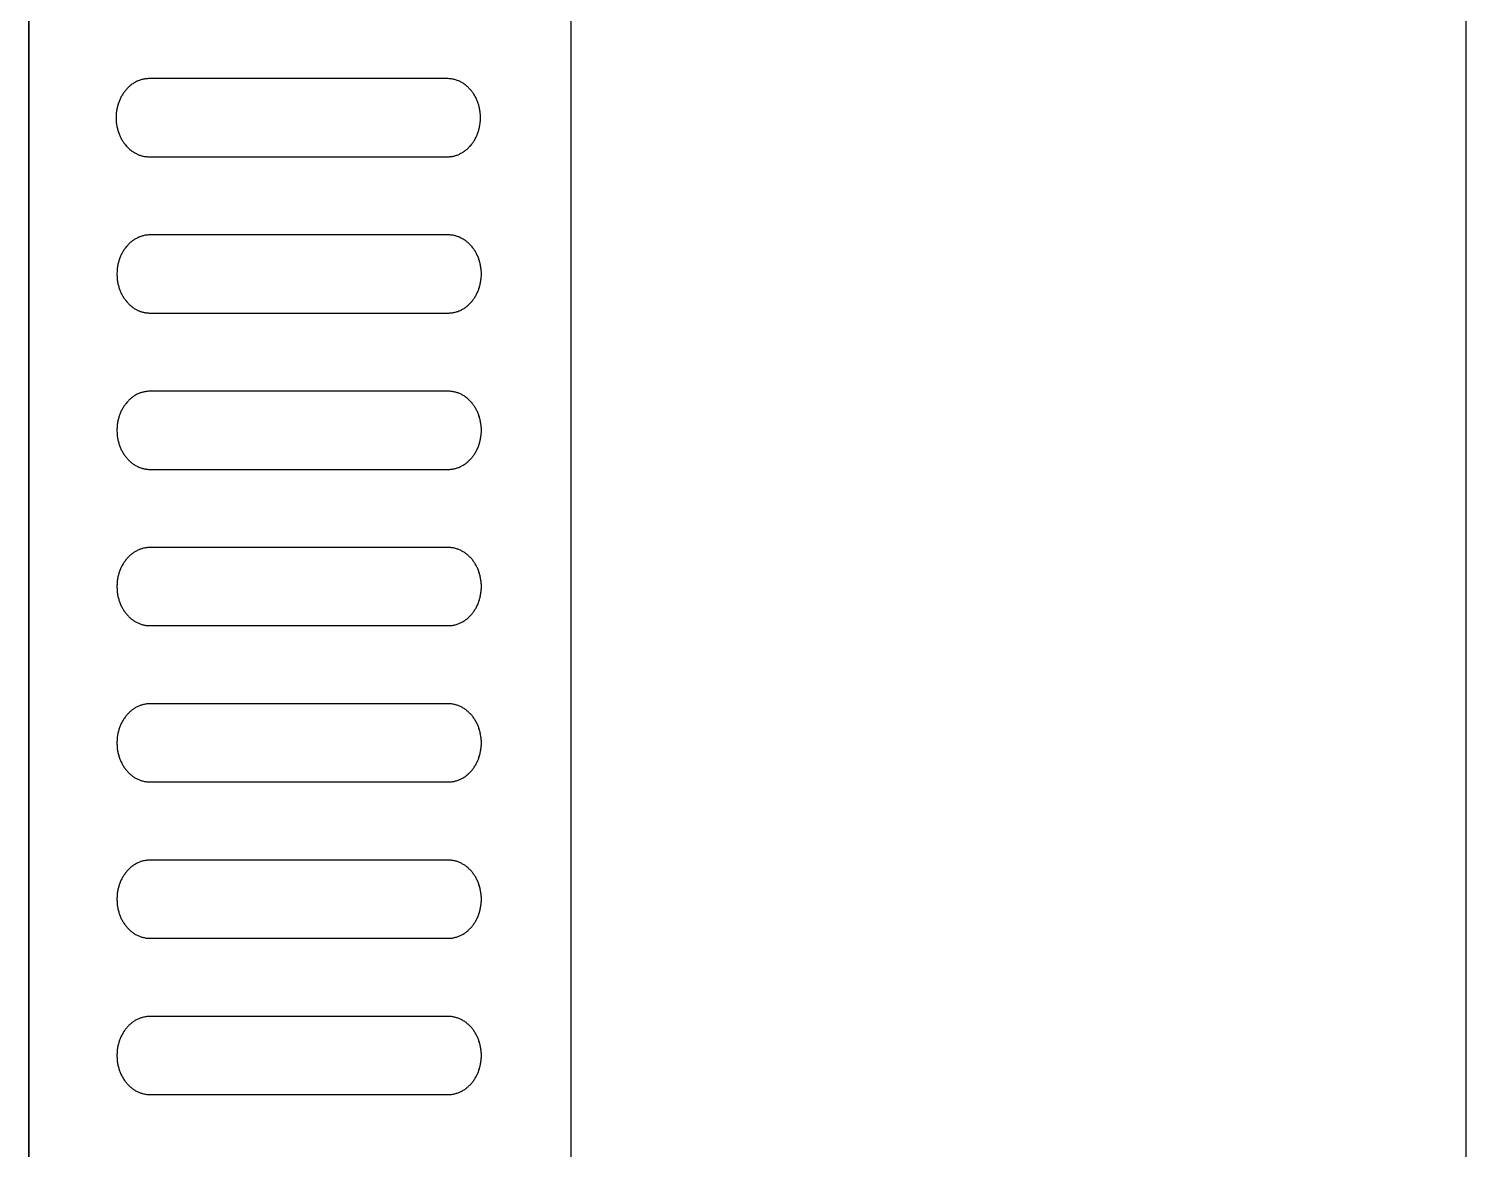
# Model space of a CAD drawing. Extents: x -767 to 3747, y -438 to 2808.
# Drawn here: x 2527 to 3747, y 661 to 1612 of the extents above; entities that cross this region are included whole.
import ezdxf

# ---------------------------------------------------------------- set-up
doc = ezdxf.new("R2010")
doc.units = 0
for name, color, linetype in [('DEFAULT_LAYER', 1, 'CONTINUOUS'), ('LAYER_1', 18, 'CONTINUOUS'), ('T5_LOGOLAYER_20', 18, 'CONTINUOUS')]:
    doc.layers.add(name, color=color, linetype=linetype)

msp = doc.modelspace()

# ---------------------------------------------------------------- linework, layer by layer
at = {"layer": 'DEFAULT_LAYER'}
for points in [[(2910.3, 1536.5), (2910.2, 1537.4), (2910.2, 1538.2), (2910.2, 1539.1), (2910.1, 1539.9), (2910, 1540.7), (2909.9, 1541.6), (2909.8, 1542.4), (2909.7, 1543.2), (2909.5, 1544), (2909.4, 1544.8), (2909.2, 1545.6), (2909, 1546.4), (2908.8, 1547.1), (2908.6, 1547.9), (2908.3, 1548.7), (2908, 1549.4), (2907.8, 1550.2), (2907.5, 1550.9), (2907.2, 1551.6), (2906.9, 1552.3), (2906.5, 1553), (2906.2, 1553.7), (2905.8, 1554.4), (2905.5, 1555.1), (2905.1, 1555.7), (2904.7, 1556.4), (2904.3, 1557), (2903.8, 1557.6), (2903.4, 1558.2), (2903, 1558.8), (2902.5, 1559.4), (2902, 1560), (2901.5, 1560.5), (2901, 1561.1), (2900.5, 1561.6), (2900, 1562.1), (2899.5, 1562.6), (2899, 1563.1), (2898.4, 1563.6), (2897.9, 1564), (2897.3, 1564.4), (2896.7, 1564.9), (2896.1, 1565.3), (2895.5, 1565.7), (2894.9, 1566), (2894.3, 1566.4), (2893.7, 1566.7), (2893.1, 1567.1), (2892.5, 1567.4), (2891.8, 1567.7), (2891.2, 1567.9), (2890.5, 1568.2), (2889.8, 1568.4), (2889.2, 1568.6), (2888.5, 1568.8), (2887.8, 1569), (2887.1, 1569.2), (2886.4, 1569.3), (2885.7, 1569.4), (2885, 1569.5), (2884.3, 1569.6), (2883.6, 1569.6), (2882.9, 1569.7), (2882.1, 1569.7), (2629.1, 1569.7), (2628.4, 1569.7), (2627.7, 1569.6), (2626.9, 1569.6), (2626.2, 1569.5), (2625.5, 1569.4), (2624.8, 1569.3), (2624.1, 1569.2), (2623.4, 1569), (2622.8, 1568.8), (2622.1, 1568.6), (2621.4, 1568.4), (2620.7, 1568.2), (2620.1, 1567.9), (2619.4, 1567.7), (2618.8, 1567.4), (2618.2, 1567.1), (2617.5, 1566.7), (2616.9, 1566.4), (2616.3, 1566), (2615.7, 1565.7), (2615.1, 1565.3), (2614.5, 1564.9), (2613.9, 1564.4), (2613.4, 1564), (2612.8, 1563.6), (2612.3, 1563.1), (2611.7, 1562.6), (2611.2, 1562.1), (2610.7, 1561.6), (2610.2, 1561.1), (2609.7, 1560.5), (2609.2, 1560), (2608.8, 1559.4), (2608.3, 1558.8), (2607.8, 1558.2), (2607.4, 1557.6), (2607, 1557), (2606.6, 1556.4), (2606.2, 1555.7), (2605.8, 1555.1), (2605.4, 1554.4), (2605.1, 1553.7), (2604.7, 1553), (2604.4, 1552.3), (2604.1, 1551.6), (2603.8, 1550.9), (2603.5, 1550.2), (2603.2, 1549.4), (2602.9, 1548.7), (2602.7, 1547.9), (2602.5, 1547.1), (2602.3, 1546.4), (2602.1, 1545.6), (2601.9, 1544.8), (2601.7, 1544), (2601.6, 1543.2), (2601.4, 1542.4), (2601.3, 1541.6), (2601.2, 1540.7), (2601.1, 1539.9), (2601.1, 1539.1), (2601, 1538.2), (2601, 1537.4), (2601, 1536.5), (2601, 1535.7), (2601, 1534.8), (2601.1, 1534), (2601.1, 1533.1), (2601.2, 1532.3), (2601.3, 1531.5), (2601.4, 1530.6), (2601.6, 1529.8), (2601.7, 1529), (2601.9, 1528.2), (2602.1, 1527.4), (2602.3, 1526.7), (2602.5, 1525.9), (2602.7, 1525.1), (2602.9, 1524.4), (2603.2, 1523.6), (2603.5, 1522.9), (2603.8, 1522.1), (2604.1, 1521.4), (2604.4, 1520.7), (2604.7, 1520), (2605.1, 1519.3), (2605.4, 1518.6), (2605.8, 1518), (2606.2, 1517.3), (2606.6, 1516.7), (2607, 1516), (2607.4, 1515.4), (2607.8, 1514.8), (2608.3, 1514.2), (2608.8, 1513.6), (2609.2, 1513.1), (2609.7, 1512.5), (2610.2, 1512), (2610.7, 1511.4), (2611.2, 1510.9), (2611.7, 1510.4), (2612.3, 1509.9), (2612.8, 1509.5), (2613.4, 1509), (2613.9, 1508.6), (2614.5, 1508.2), (2615.1, 1507.7), (2615.7, 1507.4), (2616.3, 1507), (2616.9, 1506.6), (2617.5, 1506.3), (2618.2, 1506), (2618.8, 1505.7), (2619.4, 1505.4), (2620.1, 1505.1), (2620.7, 1504.8), (2621.4, 1504.6), (2622.1, 1504.4), (2622.8, 1504.2), (2623.4, 1504), (2624.1, 1503.9), (2624.8, 1503.7), (2625.5, 1503.6), (2626.2, 1503.5), (2626.9, 1503.5), (2627.7, 1503.4), (2628.4, 1503.4), (2629.1, 1503.4), (2882.1, 1503.4), (2882.9, 1503.4), (2883.6, 1503.4), (2884.3, 1503.5), (2885, 1503.5), (2885.7, 1503.6), (2886.4, 1503.7), (2887.1, 1503.9), (2887.8, 1504), (2888.5, 1504.2), (2889.2, 1504.4), (2889.8, 1504.6), (2890.5, 1504.8), (2891.2, 1505.1), (2891.8, 1505.4), (2892.5, 1505.7), (2893.1, 1506), (2893.7, 1506.3), (2894.3, 1506.6), (2894.9, 1507), (2895.5, 1507.4), (2896.1, 1507.7), (2896.7, 1508.2), (2897.3, 1508.6), (2897.9, 1509), (2898.4, 1509.5), (2899, 1509.9), (2899.5, 1510.4), (2900, 1510.9), (2900.5, 1511.4), (2901, 1512), (2901.5, 1512.5), (2902, 1513.1), (2902.5, 1513.6), (2903, 1514.2), (2903.4, 1514.8), (2903.8, 1515.4), (2904.3, 1516), (2904.7, 1516.7), (2905.1, 1517.3), (2905.5, 1518), (2905.8, 1518.6), (2906.2, 1519.3), (2906.5, 1520), (2906.9, 1520.7), (2907.2, 1521.4), (2907.5, 1522.1), (2907.8, 1522.9), (2908, 1523.6), (2908.3, 1524.4), (2908.6, 1525.1), (2908.8, 1525.9), (2909, 1526.7), (2909.2, 1527.4), (2909.4, 1528.2), (2909.5, 1529), (2909.7, 1529.8), (2909.8, 1530.6), (2909.9, 1531.5), (2910, 1532.3), (2910.1, 1533.1), (2910.2, 1534), (2910.2, 1534.8), (2910.2, 1535.7)], [(2911, 1403.9), (2911, 1404.7), (2911, 1405.6), (2910.9, 1406.4), (2910.8, 1407.3), (2910.8, 1408.1), (2910.7, 1408.9), (2910.5, 1409.7), (2910.4, 1410.6), (2910.3, 1411.4), (2910.1, 1412.2), (2909.9, 1413), (2909.7, 1413.7), (2909.5, 1414.5), (2909.3, 1415.3), (2909, 1416), (2908.8, 1416.8), (2908.5, 1417.5), (2908.2, 1418.3), (2907.9, 1419), (2907.6, 1419.7), (2907.3, 1420.4), (2906.9, 1421.1), (2906.6, 1421.8), (2906.2, 1422.4), (2905.8, 1423.1), (2905.4, 1423.7), (2905, 1424.4), (2904.6, 1425), (2904.1, 1425.6), (2903.7, 1426.2), (2903.2, 1426.8), (2902.8, 1427.3), (2902.3, 1427.9), (2901.8, 1428.4), (2901.3, 1429), (2900.8, 1429.5), (2900.2, 1430), (2899.7, 1430.5), (2899.1, 1430.9), (2898.6, 1431.4), (2898, 1431.8), (2897.5, 1432.2), (2896.9, 1432.6), (2896.3, 1433), (2895.7, 1433.4), (2895.1, 1433.8), (2894.4, 1434.1), (2893.8, 1434.4), (2893.2, 1434.7), (2892.5, 1435), (2891.9, 1435.3), (2891.2, 1435.5), (2890.6, 1435.8), (2889.9, 1436), (2889.2, 1436.2), (2888.5, 1436.4), (2887.8, 1436.5), (2887.2, 1436.7), (2886.5, 1436.8), (2885.7, 1436.9), (2885, 1436.9), (2884.3, 1437), (2883.6, 1437), (2882.9, 1437), (2629.8, 1437), (2629.1, 1437), (2628.4, 1437), (2627.7, 1436.9), (2627, 1436.9), (2626.3, 1436.8), (2625.6, 1436.7), (2624.9, 1436.5), (2624.2, 1436.4), (2623.5, 1436.2), (2622.8, 1436), (2622.1, 1435.8), (2621.5, 1435.5), (2620.8, 1435.3), (2620.2, 1435), (2619.5, 1434.7), (2618.9, 1434.4), (2618.3, 1434.1), (2617.6, 1433.8), (2617, 1433.4), (2616.4, 1433), (2615.8, 1432.6), (2615.3, 1432.2), (2614.7, 1431.8), (2614.1, 1431.4), (2613.6, 1430.9), (2613, 1430.5), (2612.5, 1430), (2611.9, 1429.5), (2611.4, 1429), (2610.9, 1428.4), (2610.4, 1427.9), (2610, 1427.3), (2609.5, 1426.8), (2609, 1426.2), (2608.6, 1425.6), (2608.1, 1425), (2607.7, 1424.4), (2607.3, 1423.7), (2606.9, 1423.1), (2606.5, 1422.4), (2606.1, 1421.8), (2605.8, 1421.1), (2605.4, 1420.4), (2605.1, 1419.7), (2604.8, 1419), (2604.5, 1418.3), (2604.2, 1417.5), (2603.9, 1416.8), (2603.7, 1416), (2603.4, 1415.3), (2603.2, 1414.5), (2603, 1413.7), (2602.8, 1413), (2602.6, 1412.2), (2602.4, 1411.4), (2602.3, 1410.6), (2602.2, 1409.7), (2602, 1408.9), (2601.9, 1408.1), (2601.9, 1407.3), (2601.8, 1406.4), (2601.8, 1405.6), (2601.7, 1404.7), (2601.7, 1403.9), (2601.7, 1403), (2601.8, 1402.2), (2601.8, 1401.3), (2601.9, 1400.5), (2601.9, 1399.7), (2602, 1398.8), (2602.2, 1398), (2602.3, 1397.2), (2602.4, 1396.4), (2602.6, 1395.6), (2602.8, 1394.8), (2603, 1394), (2603.2, 1393.2), (2603.4, 1392.5), (2603.7, 1391.7), (2603.9, 1391), (2604.2, 1390.2), (2604.5, 1389.5), (2604.8, 1388.8), (2605.1, 1388.1), (2605.4, 1387.4), (2605.8, 1386.7), (2606.1, 1386), (2606.5, 1385.3), (2606.9, 1384.7), (2607.3, 1384), (2607.7, 1383.4), (2608.1, 1382.8), (2608.6, 1382.2), (2609, 1381.6), (2609.5, 1381), (2610, 1380.4), (2610.4, 1379.9), (2610.9, 1379.3), (2611.4, 1378.8), (2611.9, 1378.3), (2612.5, 1377.8), (2613, 1377.3), (2613.6, 1376.8), (2614.1, 1376.4), (2614.7, 1375.9), (2615.3, 1375.5), (2615.8, 1375.1), (2616.4, 1374.7), (2617, 1374.3), (2617.6, 1374), (2618.3, 1373.7), (2618.9, 1373.3), (2619.5, 1373), (2620.2, 1372.7), (2620.8, 1372.5), (2621.5, 1372.2), (2622.1, 1372), (2622.8, 1371.8), (2623.5, 1371.6), (2624.2, 1371.4), (2624.9, 1371.2), (2625.6, 1371.1), (2626.3, 1371), (2627, 1370.9), (2627.7, 1370.8), (2628.4, 1370.8), (2629.1, 1370.7), (2629.8, 1370.7), (2882.9, 1370.7), (2883.6, 1370.7), (2884.3, 1370.8), (2885, 1370.8), (2885.7, 1370.9), (2886.5, 1371), (2887.2, 1371.1), (2887.8, 1371.2), (2888.5, 1371.4), (2889.2, 1371.6), (2889.9, 1371.8), (2890.6, 1372), (2891.2, 1372.2), (2891.9, 1372.5), (2892.5, 1372.7), (2893.2, 1373), (2893.8, 1373.3), (2894.4, 1373.7), (2895.1, 1374), (2895.7, 1374.3), (2896.3, 1374.7), (2896.9, 1375.1), (2897.5, 1375.5), (2898, 1375.9), (2898.6, 1376.4), (2899.1, 1376.8), (2899.7, 1377.3), (2900.2, 1377.8), (2900.8, 1378.3), (2901.3, 1378.8), (2901.8, 1379.3), (2902.3, 1379.9), (2902.8, 1380.4), (2903.2, 1381), (2903.7, 1381.6), (2904.1, 1382.2), (2904.6, 1382.8), (2905, 1383.4), (2905.4, 1384), (2905.8, 1384.7), (2906.2, 1385.3), (2906.6, 1386), (2906.9, 1386.7), (2907.3, 1387.4), (2907.6, 1388.1), (2907.9, 1388.8), (2908.2, 1389.5), (2908.5, 1390.2), (2908.8, 1391), (2909, 1391.7), (2909.3, 1392.5), (2909.5, 1393.2), (2909.7, 1394), (2909.9, 1394.8), (2910.1, 1395.6), (2910.3, 1396.4), (2910.4, 1397.2), (2910.5, 1398), (2910.7, 1398.8), (2910.8, 1399.7), (2910.8, 1400.5), (2910.9, 1401.3), (2911, 1402.2), (2911, 1403)], [(2911, 1271.2), (2911, 1272.1), (2911, 1273), (2910.9, 1273.8), (2910.8, 1274.6), (2910.8, 1275.5), (2910.7, 1276.3), (2910.5, 1277.1), (2910.4, 1277.9), (2910.3, 1278.7), (2910.1, 1279.5), (2909.9, 1280.3), (2909.7, 1281.1), (2909.5, 1281.9), (2909.3, 1282.6), (2909, 1283.4), (2908.8, 1284.2), (2908.5, 1284.9), (2908.2, 1285.6), (2907.9, 1286.3), (2907.6, 1287.1), (2907.3, 1287.8), (2906.9, 1288.4), (2906.6, 1289.1), (2906.2, 1289.8), (2905.8, 1290.4), (2905.4, 1291.1), (2905, 1291.7), (2904.6, 1292.3), (2904.1, 1292.9), (2903.7, 1293.5), (2903.2, 1294.1), (2902.8, 1294.7), (2902.3, 1295.2), (2901.8, 1295.8), (2901.3, 1296.3), (2900.8, 1296.8), (2900.2, 1297.3), (2899.7, 1297.8), (2899.1, 1298.3), (2898.6, 1298.7), (2898, 1299.2), (2897.5, 1299.6), (2896.9, 1300), (2896.3, 1300.4), (2895.7, 1300.8), (2895.1, 1301.1), (2894.4, 1301.5), (2893.8, 1301.8), (2893.2, 1302.1), (2892.5, 1302.4), (2891.9, 1302.7), (2891.2, 1302.9), (2890.6, 1303.1), (2889.9, 1303.4), (2889.2, 1303.6), (2888.5, 1303.7), (2887.8, 1303.9), (2887.2, 1304), (2886.5, 1304.1), (2885.7, 1304.2), (2885, 1304.3), (2884.3, 1304.4), (2883.6, 1304.4), (2882.9, 1304.4), (2629.8, 1304.4), (2629.1, 1304.4), (2628.4, 1304.4), (2627.7, 1304.3), (2627, 1304.2), (2626.3, 1304.1), (2625.6, 1304), (2624.9, 1303.9), (2624.2, 1303.7), (2623.5, 1303.6), (2622.8, 1303.4), (2622.1, 1303.1), (2621.5, 1302.9), (2620.8, 1302.7), (2620.2, 1302.4), (2619.5, 1302.1), (2618.9, 1301.8), (2618.3, 1301.5), (2617.6, 1301.1), (2617, 1300.8), (2616.4, 1300.4), (2615.8, 1300), (2615.3, 1299.6), (2614.7, 1299.2), (2614.1, 1298.7), (2613.6, 1298.3), (2613, 1297.8), (2612.5, 1297.3), (2611.9, 1296.8), (2611.4, 1296.3), (2610.9, 1295.8), (2610.4, 1295.2), (2610, 1294.7), (2609.5, 1294.1), (2609, 1293.5), (2608.6, 1292.9), (2608.1, 1292.3), (2607.7, 1291.7), (2607.3, 1291.1), (2606.9, 1290.4), (2606.5, 1289.8), (2606.1, 1289.1), (2605.8, 1288.4), (2605.4, 1287.8), (2605.1, 1287.1), (2604.8, 1286.3), (2604.5, 1285.6), (2604.2, 1284.9), (2603.9, 1284.2), (2603.7, 1283.4), (2603.4, 1282.6), (2603.2, 1281.9), (2603, 1281.1), (2602.8, 1280.3), (2602.6, 1279.5), (2602.4, 1278.7), (2602.3, 1277.9), (2602.2, 1277.1), (2602, 1276.3), (2601.9, 1275.5), (2601.9, 1274.6), (2601.8, 1273.8), (2601.8, 1273), (2601.7, 1272.1), (2601.7, 1271.2), (2601.7, 1270.4), (2601.8, 1269.5), (2601.8, 1268.7), (2601.9, 1267.9), (2601.9, 1267), (2602, 1266.2), (2602.2, 1265.4), (2602.3, 1264.6), (2602.4, 1263.8), (2602.6, 1263), (2602.8, 1262.2), (2603, 1261.4), (2603.2, 1260.6), (2603.4, 1259.8), (2603.7, 1259.1), (2603.9, 1258.3), (2604.2, 1257.6), (2604.5, 1256.9), (2604.8, 1256.1), (2605.1, 1255.4), (2605.4, 1254.7), (2605.8, 1254.1), (2606.1, 1253.4), (2606.5, 1252.7), (2606.9, 1252.1), (2607.3, 1251.4), (2607.7, 1250.8), (2608.1, 1250.2), (2608.6, 1249.5), (2609, 1249), (2609.5, 1248.4), (2610, 1247.8), (2610.4, 1247.2), (2610.9, 1246.7), (2611.4, 1246.2), (2611.9, 1245.7), (2612.5, 1245.2), (2613, 1244.7), (2613.6, 1244.2), (2614.1, 1243.7), (2614.7, 1243.3), (2615.3, 1242.9), (2615.8, 1242.5), (2616.4, 1242.1), (2617, 1241.7), (2617.6, 1241.4), (2618.3, 1241), (2618.9, 1240.7), (2619.5, 1240.4), (2620.2, 1240.1), (2620.8, 1239.8), (2621.5, 1239.6), (2622.1, 1239.3), (2622.8, 1239.1), (2623.5, 1238.9), (2624.2, 1238.8), (2624.9, 1238.6), (2625.6, 1238.5), (2626.3, 1238.4), (2627, 1238.3), (2627.7, 1238.2), (2628.4, 1238.1), (2629.1, 1238.1), (2629.8, 1238.1), (2882.9, 1238.1), (2883.6, 1238.1), (2884.3, 1238.1), (2885, 1238.2), (2885.7, 1238.3), (2886.5, 1238.4), (2887.2, 1238.5), (2887.8, 1238.6), (2888.5, 1238.8), (2889.2, 1238.9), (2889.9, 1239.1), (2890.6, 1239.3), (2891.2, 1239.6), (2891.9, 1239.8), (2892.5, 1240.1), (2893.2, 1240.4), (2893.8, 1240.7), (2894.4, 1241), (2895.1, 1241.4), (2895.7, 1241.7), (2896.3, 1242.1), (2896.9, 1242.5), (2897.5, 1242.9), (2898, 1243.3), (2898.6, 1243.7), (2899.1, 1244.2), (2899.7, 1244.7), (2900.2, 1245.2), (2900.8, 1245.7), (2901.3, 1246.2), (2901.8, 1246.7), (2902.3, 1247.2), (2902.8, 1247.8), (2903.2, 1248.4), (2903.7, 1249), (2904.1, 1249.5), (2904.6, 1250.2), (2905, 1250.8), (2905.4, 1251.4), (2905.8, 1252.1), (2906.2, 1252.7), (2906.6, 1253.4), (2906.9, 1254.1), (2907.3, 1254.7), (2907.6, 1255.4), (2907.9, 1256.1), (2908.2, 1256.9), (2908.5, 1257.6), (2908.8, 1258.3), (2909, 1259.1), (2909.3, 1259.8), (2909.5, 1260.6), (2909.7, 1261.4), (2909.9, 1262.2), (2910.1, 1263), (2910.3, 1263.8), (2910.4, 1264.6), (2910.5, 1265.4), (2910.7, 1266.2), (2910.8, 1267), (2910.8, 1267.9), (2910.9, 1268.7), (2911, 1269.5), (2911, 1270.4)], [(2911, 1138.6), (2911, 1139.5), (2911, 1140.3), (2910.9, 1141.2), (2910.8, 1142), (2910.8, 1142.8), (2910.7, 1143.7), (2910.5, 1144.5), (2910.4, 1145.3), (2910.3, 1146.1), (2910.1, 1146.9), (2909.9, 1147.7), (2909.7, 1148.5), (2909.5, 1149.2), (2909.3, 1150), (2909, 1150.8), (2908.8, 1151.5), (2908.5, 1152.3), (2908.2, 1153), (2907.9, 1153.7), (2907.6, 1154.4), (2907.3, 1155.1), (2906.9, 1155.8), (2906.6, 1156.5), (2906.2, 1157.2), (2905.8, 1157.8), (2905.4, 1158.5), (2905, 1159.1), (2904.6, 1159.7), (2904.1, 1160.3), (2903.7, 1160.9), (2903.2, 1161.5), (2902.8, 1162.1), (2902.3, 1162.6), (2901.8, 1163.2), (2901.3, 1163.7), (2900.8, 1164.2), (2900.2, 1164.7), (2899.7, 1165.2), (2899.1, 1165.7), (2898.6, 1166.1), (2898, 1166.5), (2897.5, 1167), (2896.9, 1167.4), (2896.3, 1167.8), (2895.7, 1168.1), (2895.1, 1168.5), (2894.4, 1168.8), (2893.8, 1169.2), (2893.2, 1169.5), (2892.5, 1169.8), (2891.9, 1170), (2891.2, 1170.3), (2890.6, 1170.5), (2889.9, 1170.7), (2889.2, 1170.9), (2888.5, 1171.1), (2887.8, 1171.3), (2887.2, 1171.4), (2886.5, 1171.5), (2885.7, 1171.6), (2885, 1171.7), (2884.3, 1171.7), (2883.6, 1171.8), (2882.9, 1171.8), (2629.8, 1171.8), (2629.1, 1171.8), (2628.4, 1171.7), (2627.7, 1171.7), (2627, 1171.6), (2626.3, 1171.5), (2625.6, 1171.4), (2624.9, 1171.3), (2624.2, 1171.1), (2623.5, 1170.9), (2622.8, 1170.7), (2622.1, 1170.5), (2621.5, 1170.3), (2620.8, 1170), (2620.2, 1169.8), (2619.5, 1169.5), (2618.9, 1169.2), (2618.3, 1168.8), (2617.6, 1168.5), (2617, 1168.1), (2616.4, 1167.8), (2615.8, 1167.4), (2615.3, 1167), (2614.7, 1166.5), (2614.1, 1166.1), (2613.6, 1165.7), (2613, 1165.2), (2612.5, 1164.7), (2611.9, 1164.2), (2611.4, 1163.7), (2610.9, 1163.2), (2610.4, 1162.6), (2610, 1162.1), (2609.5, 1161.5), (2609, 1160.9), (2608.6, 1160.3), (2608.1, 1159.7), (2607.7, 1159.1), (2607.3, 1158.5), (2606.9, 1157.8), (2606.5, 1157.2), (2606.1, 1156.5), (2605.8, 1155.8), (2605.4, 1155.1), (2605.1, 1154.4), (2604.8, 1153.7), (2604.5, 1153), (2604.2, 1152.3), (2603.9, 1151.5), (2603.7, 1150.8), (2603.4, 1150), (2603.2, 1149.2), (2603, 1148.5), (2602.8, 1147.7), (2602.6, 1146.9), (2602.4, 1146.1), (2602.3, 1145.3), (2602.2, 1144.5), (2602, 1143.7), (2601.9, 1142.8), (2601.9, 1142), (2601.8, 1141.2), (2601.8, 1140.3), (2601.7, 1139.5), (2601.7, 1138.6), (2601.7, 1137.8), (2601.8, 1136.9), (2601.8, 1136.1), (2601.9, 1135.2), (2601.9, 1134.4), (2602, 1133.6), (2602.2, 1132.7), (2602.3, 1131.9), (2602.4, 1131.1), (2602.6, 1130.3), (2602.8, 1129.5), (2603, 1128.8), (2603.2, 1128), (2603.4, 1127.2), (2603.7, 1126.5), (2603.9, 1125.7), (2604.2, 1125), (2604.5, 1124.2), (2604.8, 1123.5), (2605.1, 1122.8), (2605.4, 1122.1), (2605.8, 1121.4), (2606.1, 1120.7), (2606.5, 1120.1), (2606.9, 1119.4), (2607.3, 1118.8), (2607.7, 1118.1), (2608.1, 1117.5), (2608.6, 1116.9), (2609, 1116.3), (2609.5, 1115.7), (2610, 1115.2), (2610.4, 1114.6), (2610.9, 1114.1), (2611.4, 1113.5), (2611.9, 1113), (2612.5, 1112.5), (2613, 1112), (2613.6, 1111.6), (2614.1, 1111.1), (2614.7, 1110.7), (2615.3, 1110.3), (2615.8, 1109.8), (2616.4, 1109.5), (2617, 1109.1), (2617.6, 1108.7), (2618.3, 1108.4), (2618.9, 1108.1), (2619.5, 1107.8), (2620.2, 1107.5), (2620.8, 1107.2), (2621.5, 1106.9), (2622.1, 1106.7), (2622.8, 1106.5), (2623.5, 1106.3), (2624.2, 1106.1), (2624.9, 1106), (2625.6, 1105.8), (2626.3, 1105.7), (2627, 1105.6), (2627.7, 1105.5), (2628.4, 1105.5), (2629.1, 1105.5), (2629.8, 1105.5), (2882.9, 1105.5), (2883.6, 1105.5), (2884.3, 1105.5), (2885, 1105.5), (2885.7, 1105.6), (2886.5, 1105.7), (2887.2, 1105.8), (2887.8, 1106), (2888.5, 1106.1), (2889.2, 1106.3), (2889.9, 1106.5), (2890.6, 1106.7), (2891.2, 1106.9), (2891.9, 1107.2), (2892.5, 1107.5), (2893.2, 1107.8), (2893.8, 1108.1), (2894.4, 1108.4), (2895.1, 1108.7), (2895.7, 1109.1), (2896.3, 1109.5), (2896.9, 1109.8), (2897.5, 1110.3), (2898, 1110.7), (2898.6, 1111.1), (2899.1, 1111.6), (2899.7, 1112), (2900.2, 1112.5), (2900.8, 1113), (2901.3, 1113.5), (2901.8, 1114.1), (2902.3, 1114.6), (2902.8, 1115.2), (2903.2, 1115.7), (2903.7, 1116.3), (2904.1, 1116.9), (2904.6, 1117.5), (2905, 1118.1), (2905.4, 1118.8), (2905.8, 1119.4), (2906.2, 1120.1), (2906.6, 1120.7), (2906.9, 1121.4), (2907.3, 1122.1), (2907.6, 1122.8), (2907.9, 1123.5), (2908.2, 1124.2), (2908.5, 1125), (2908.8, 1125.7), (2909, 1126.5), (2909.3, 1127.2), (2909.5, 1128), (2909.7, 1128.8), (2909.9, 1129.5), (2910.1, 1130.3), (2910.3, 1131.1), (2910.4, 1131.9), (2910.5, 1132.7), (2910.7, 1133.6), (2910.8, 1134.4), (2910.8, 1135.2), (2910.9, 1136.1), (2911, 1136.9), (2911, 1137.8)], [(2911, 1006), (2911, 1006.8), (2911, 1007.7), (2910.9, 1008.5), (2910.8, 1009.4), (2910.8, 1010.2), (2910.7, 1011), (2910.5, 1011.8), (2910.4, 1012.7), (2910.3, 1013.5), (2910.1, 1014.3), (2909.9, 1015.1), (2909.7, 1015.8), (2909.5, 1016.6), (2909.3, 1017.4), (2909, 1018.1), (2908.8, 1018.9), (2908.5, 1019.6), (2908.2, 1020.4), (2907.9, 1021.1), (2907.6, 1021.8), (2907.3, 1022.5), (2906.9, 1023.2), (2906.6, 1023.8), (2906.2, 1024.5), (2905.8, 1025.2), (2905.4, 1025.8), (2905, 1026.4), (2904.6, 1027.1), (2904.1, 1027.7), (2903.7, 1028.3), (2903.2, 1028.9), (2902.8, 1029.4), (2902.3, 1030), (2901.8, 1030.5), (2901.3, 1031), (2900.8, 1031.6), (2900.2, 1032.1), (2899.7, 1032.5), (2899.1, 1033), (2898.6, 1033.5), (2898, 1033.9), (2897.5, 1034.3), (2896.9, 1034.7), (2896.3, 1035.1), (2895.7, 1035.5), (2895.1, 1035.9), (2894.4, 1036.2), (2893.8, 1036.5), (2893.2, 1036.8), (2892.5, 1037.1), (2891.9, 1037.4), (2891.2, 1037.6), (2890.6, 1037.9), (2889.9, 1038.1), (2889.2, 1038.3), (2888.5, 1038.5), (2887.8, 1038.6), (2887.2, 1038.8), (2886.5, 1038.9), (2885.7, 1039), (2885, 1039), (2884.3, 1039.1), (2883.6, 1039.1), (2882.9, 1039.1), (2629.8, 1039.1), (2629.1, 1039.1), (2628.4, 1039.1), (2627.7, 1039), (2627, 1039), (2626.3, 1038.9), (2625.6, 1038.8), (2624.9, 1038.6), (2624.2, 1038.5), (2623.5, 1038.3), (2622.8, 1038.1), (2622.1, 1037.9), (2621.5, 1037.6), (2620.8, 1037.4), (2620.2, 1037.1), (2619.5, 1036.8), (2618.9, 1036.5), (2618.3, 1036.2), (2617.6, 1035.9), (2617, 1035.5), (2616.4, 1035.1), (2615.8, 1034.7), (2615.3, 1034.3), (2614.7, 1033.9), (2614.1, 1033.5), (2613.6, 1033), (2613, 1032.5), (2612.5, 1032.1), (2611.9, 1031.6), (2611.4, 1031), (2610.9, 1030.5), (2610.4, 1030), (2610, 1029.4), (2609.5, 1028.9), (2609, 1028.3), (2608.6, 1027.7), (2608.1, 1027.1), (2607.7, 1026.4), (2607.3, 1025.8), (2606.9, 1025.2), (2606.5, 1024.5), (2606.1, 1023.8), (2605.8, 1023.2), (2605.4, 1022.5), (2605.1, 1021.8), (2604.8, 1021.1), (2604.5, 1020.4), (2604.2, 1019.6), (2603.9, 1018.9), (2603.7, 1018.1), (2603.4, 1017.4), (2603.2, 1016.6), (2603, 1015.8), (2602.8, 1015.1), (2602.6, 1014.3), (2602.4, 1013.5), (2602.3, 1012.7), (2602.2, 1011.8), (2602, 1011), (2601.9, 1010.2), (2601.9, 1009.4), (2601.8, 1008.5), (2601.8, 1007.7), (2601.7, 1006.8), (2601.7, 1006), (2601.7, 1005.1), (2601.8, 1004.3), (2601.8, 1003.4), (2601.9, 1002.6), (2601.9, 1001.8), (2602, 1000.9), (2602.2, 1000.1), (2602.3, 999.3), (2602.4, 998.5), (2602.6, 997.7), (2602.8, 996.9), (2603, 996.1), (2603.2, 995.3), (2603.4, 994.6), (2603.7, 993.8), (2603.9, 993.1), (2604.2, 992.3), (2604.5, 991.6), (2604.8, 990.9), (2605.1, 990.2), (2605.4, 989.5), (2605.8, 988.8), (2606.1, 988.1), (2606.5, 987.4), (2606.9, 986.8), (2607.3, 986.1), (2607.7, 985.5), (2608.1, 984.9), (2608.6, 984.3), (2609, 983.7), (2609.5, 983.1), (2610, 982.5), (2610.4, 982), (2610.9, 981.4), (2611.4, 980.9), (2611.9, 980.4), (2612.5, 979.9), (2613, 979.4), (2613.6, 978.9), (2614.1, 978.5), (2614.7, 978), (2615.3, 977.6), (2615.8, 977.2), (2616.4, 976.8), (2617, 976.4), (2617.6, 976.1), (2618.3, 975.7), (2618.9, 975.4), (2619.5, 975.1), (2620.2, 974.8), (2620.8, 974.6), (2621.5, 974.3), (2622.1, 974.1), (2622.8, 973.9), (2623.5, 973.7), (2624.2, 973.5), (2624.9, 973.3), (2625.6, 973.2), (2626.3, 973.1), (2627, 973), (2627.7, 972.9), (2628.4, 972.9), (2629.1, 972.8), (2629.8, 972.8), (2882.9, 972.8), (2883.6, 972.8), (2884.3, 972.9), (2885, 972.9), (2885.7, 973), (2886.5, 973.1), (2887.2, 973.2), (2887.8, 973.3), (2888.5, 973.5), (2889.2, 973.7), (2889.9, 973.9), (2890.6, 974.1), (2891.2, 974.3), (2891.9, 974.6), (2892.5, 974.8), (2893.2, 975.1), (2893.8, 975.4), (2894.4, 975.7), (2895.1, 976.1), (2895.7, 976.4), (2896.3, 976.8), (2896.9, 977.2), (2897.5, 977.6), (2898, 978), (2898.6, 978.5), (2899.1, 978.9), (2899.7, 979.4), (2900.2, 979.9), (2900.8, 980.4), (2901.3, 980.9), (2901.8, 981.4), (2902.3, 982), (2902.8, 982.5), (2903.2, 983.1), (2903.7, 983.7), (2904.1, 984.3), (2904.6, 984.9), (2905, 985.5), (2905.4, 986.1), (2905.8, 986.8), (2906.2, 987.4), (2906.6, 988.1), (2906.9, 988.8), (2907.3, 989.5), (2907.6, 990.2), (2907.9, 990.9), (2908.2, 991.6), (2908.5, 992.3), (2908.8, 993.1), (2909, 993.8), (2909.3, 994.6), (2909.5, 995.3), (2909.7, 996.1), (2909.9, 996.9), (2910.1, 997.7), (2910.3, 998.5), (2910.4, 999.3), (2910.5, 1000.1), (2910.7, 1000.9), (2910.8, 1001.8), (2910.8, 1002.6), (2910.9, 1003.4), (2911, 1004.3), (2911, 1005.1)], [(2911, 873.3), (2911, 874.2), (2911, 875), (2910.9, 875.9), (2910.8, 876.7), (2910.8, 877.6), (2910.7, 878.4), (2910.5, 879.2), (2910.4, 880), (2910.3, 880.8), (2910.1, 881.6), (2909.9, 882.4), (2909.7, 883.2), (2909.5, 884), (2909.3, 884.7), (2909, 885.5), (2908.8, 886.2), (2908.5, 887), (2908.2, 887.7), (2907.9, 888.4), (2907.6, 889.1), (2907.3, 889.8), (2906.9, 890.5), (2906.6, 891.2), (2906.2, 891.9), (2905.8, 892.5), (2905.4, 893.2), (2905, 893.8), (2904.6, 894.4), (2904.1, 895), (2903.7, 895.6), (2903.2, 896.2), (2902.8, 896.8), (2902.3, 897.3), (2901.8, 897.9), (2901.3, 898.4), (2900.8, 898.9), (2900.2, 899.4), (2899.7, 899.9), (2899.1, 900.4), (2898.6, 900.8), (2898, 901.3), (2897.5, 901.7), (2896.9, 902.1), (2896.3, 902.5), (2895.7, 902.9), (2895.1, 903.2), (2894.4, 903.6), (2893.8, 903.9), (2893.2, 904.2), (2892.5, 904.5), (2891.9, 904.8), (2891.2, 905), (2890.6, 905.2), (2889.9, 905.5), (2889.2, 905.7), (2888.5, 905.8), (2887.8, 906), (2887.2, 906.1), (2886.5, 906.2), (2885.7, 906.3), (2885, 906.4), (2884.3, 906.5), (2883.6, 906.5), (2882.9, 906.5), (2629.8, 906.5), (2629.1, 906.5), (2628.4, 906.5), (2627.7, 906.4), (2627, 906.3), (2626.3, 906.2), (2625.6, 906.1), (2624.9, 906), (2624.2, 905.8), (2623.5, 905.7), (2622.8, 905.5), (2622.1, 905.2), (2621.5, 905), (2620.8, 904.8), (2620.2, 904.5), (2619.5, 904.2), (2618.9, 903.9), (2618.3, 903.6), (2617.6, 903.2), (2617, 902.9), (2616.4, 902.5), (2615.8, 902.1), (2615.3, 901.7), (2614.7, 901.3), (2614.1, 900.8), (2613.6, 900.4), (2613, 899.9), (2612.5, 899.4), (2611.9, 898.9), (2611.4, 898.4), (2610.9, 897.9), (2610.4, 897.3), (2610, 896.8), (2609.5, 896.2), (2609, 895.6), (2608.6, 895), (2608.1, 894.4), (2607.7, 893.8), (2607.3, 893.2), (2606.9, 892.5), (2606.5, 891.9), (2606.1, 891.2), (2605.8, 890.5), (2605.4, 889.8), (2605.1, 889.1), (2604.8, 888.4), (2604.5, 887.7), (2604.2, 887), (2603.9, 886.2), (2603.7, 885.5), (2603.4, 884.7), (2603.2, 884), (2603, 883.2), (2602.8, 882.4), (2602.6, 881.6), (2602.4, 880.8), (2602.3, 880), (2602.2, 879.2), (2602, 878.4), (2601.9, 877.6), (2601.9, 876.7), (2601.8, 875.9), (2601.8, 875), (2601.7, 874.2), (2601.7, 873.3), (2601.7, 872.5), (2601.8, 871.6), (2601.8, 870.8), (2601.9, 870), (2601.9, 869.1), (2602, 868.3), (2602.2, 867.5), (2602.3, 866.7), (2602.4, 865.9), (2602.6, 865.1), (2602.8, 864.3), (2603, 863.5), (2603.2, 862.7), (2603.4, 861.9), (2603.7, 861.2), (2603.9, 860.4), (2604.2, 859.7), (2604.5, 859), (2604.8, 858.2), (2605.1, 857.5), (2605.4, 856.8), (2605.8, 856.1), (2606.1, 855.5), (2606.5, 854.8), (2606.9, 854.1), (2607.3, 853.5), (2607.7, 852.9), (2608.1, 852.2), (2608.6, 851.6), (2609, 851), (2609.5, 850.5), (2610, 849.9), (2610.4, 849.3), (2610.9, 848.8), (2611.4, 848.3), (2611.9, 847.8), (2612.5, 847.3), (2613, 846.8), (2613.6, 846.3), (2614.1, 845.8), (2614.7, 845.4), (2615.3, 845), (2615.8, 844.6), (2616.4, 844.2), (2617, 843.8), (2617.6, 843.5), (2618.3, 843.1), (2618.9, 842.8), (2619.5, 842.5), (2620.2, 842.2), (2620.8, 841.9), (2621.5, 841.7), (2622.1, 841.4), (2622.8, 841.2), (2623.5, 841), (2624.2, 840.9), (2624.9, 840.7), (2625.6, 840.6), (2626.3, 840.4), (2627, 840.4), (2627.7, 840.3), (2628.4, 840.2), (2629.1, 840.2), (2629.8, 840.2), (2882.9, 840.2), (2883.6, 840.2), (2884.3, 840.2), (2885, 840.3), (2885.7, 840.4), (2886.5, 840.4), (2887.2, 840.6), (2887.8, 840.7), (2888.5, 840.9), (2889.2, 841), (2889.9, 841.2), (2890.6, 841.4), (2891.2, 841.7), (2891.9, 841.9), (2892.5, 842.2), (2893.2, 842.5), (2893.8, 842.8), (2894.4, 843.1), (2895.1, 843.5), (2895.7, 843.8), (2896.3, 844.2), (2896.9, 844.6), (2897.5, 845), (2898, 845.4), (2898.6, 845.8), (2899.1, 846.3), (2899.7, 846.8), (2900.2, 847.3), (2900.8, 847.8), (2901.3, 848.3), (2901.8, 848.8), (2902.3, 849.3), (2902.8, 849.9), (2903.2, 850.5), (2903.7, 851), (2904.1, 851.6), (2904.6, 852.2), (2905, 852.9), (2905.4, 853.5), (2905.8, 854.1), (2906.2, 854.8), (2906.6, 855.5), (2906.9, 856.1), (2907.3, 856.8), (2907.6, 857.5), (2907.9, 858.2), (2908.2, 859), (2908.5, 859.7), (2908.8, 860.4), (2909, 861.2), (2909.3, 861.9), (2909.5, 862.7), (2909.7, 863.5), (2909.9, 864.3), (2910.1, 865.1), (2910.3, 865.9), (2910.4, 866.7), (2910.5, 867.5), (2910.7, 868.3), (2910.8, 869.1), (2910.8, 870), (2910.9, 870.8), (2911, 871.6), (2911, 872.5)], [(2911, 740.7), (2911, 741.6), (2911, 742.4), (2910.9, 743.3), (2910.8, 744.1), (2910.8, 744.9), (2910.7, 745.8), (2910.5, 746.6), (2910.4, 747.4), (2910.3, 748.2), (2910.1, 749), (2909.9, 749.8), (2909.7, 750.6), (2909.5, 751.3), (2909.3, 752.1), (2909, 752.9), (2908.8, 753.6), (2908.5, 754.4), (2908.2, 755.1), (2907.9, 755.8), (2907.6, 756.5), (2907.3, 757.2), (2906.9, 757.9), (2906.6, 758.6), (2906.2, 759.2), (2905.8, 759.9), (2905.4, 760.5), (2905, 761.2), (2904.6, 761.8), (2904.1, 762.4), (2903.7, 763), (2903.2, 763.6), (2902.8, 764.2), (2902.3, 764.7), (2901.8, 765.3), (2901.3, 765.8), (2900.8, 766.3), (2900.2, 766.8), (2899.7, 767.3), (2899.1, 767.7), (2898.6, 768.2), (2898, 768.6), (2897.5, 769.1), (2896.9, 769.5), (2896.3, 769.9), (2895.7, 770.2), (2895.1, 770.6), (2894.4, 770.9), (2893.8, 771.3), (2893.2, 771.6), (2892.5, 771.9), (2891.9, 772.1), (2891.2, 772.4), (2890.6, 772.6), (2889.9, 772.8), (2889.2, 773), (2888.5, 773.2), (2887.8, 773.3), (2887.2, 773.5), (2886.5, 773.6), (2885.7, 773.7), (2885, 773.8), (2884.3, 773.8), (2883.6, 773.9), (2882.9, 773.9), (2629.8, 773.9), (2629.1, 773.9), (2628.4, 773.8), (2627.7, 773.8), (2627, 773.7), (2626.3, 773.6), (2625.6, 773.5), (2624.9, 773.3), (2624.2, 773.2), (2623.5, 773), (2622.8, 772.8), (2622.1, 772.6), (2621.5, 772.4), (2620.8, 772.1), (2620.2, 771.9), (2619.5, 771.6), (2618.9, 771.3), (2618.3, 770.9), (2617.6, 770.6), (2617, 770.2), (2616.4, 769.9), (2615.8, 769.5), (2615.3, 769.1), (2614.7, 768.6), (2614.1, 768.2), (2613.6, 767.7), (2613, 767.3), (2612.5, 766.8), (2611.9, 766.3), (2611.4, 765.8), (2610.9, 765.3), (2610.4, 764.7), (2610, 764.2), (2609.5, 763.6), (2609, 763), (2608.6, 762.4), (2608.1, 761.8), (2607.7, 761.2), (2607.3, 760.5), (2606.9, 759.9), (2606.5, 759.2), (2606.1, 758.6), (2605.8, 757.9), (2605.4, 757.2), (2605.1, 756.5), (2604.8, 755.8), (2604.5, 755.1), (2604.2, 754.4), (2603.9, 753.6), (2603.7, 752.9), (2603.4, 752.1), (2603.2, 751.3), (2603, 750.6), (2602.8, 749.8), (2602.6, 749), (2602.4, 748.2), (2602.3, 747.4), (2602.2, 746.6), (2602, 745.8), (2601.9, 744.9), (2601.9, 744.1), (2601.8, 743.3), (2601.8, 742.4), (2601.7, 741.6), (2601.7, 740.7), (2601.7, 739.9), (2601.8, 739), (2601.8, 738.2), (2601.9, 737.3), (2601.9, 736.5), (2602, 735.7), (2602.2, 734.8), (2602.3, 734), (2602.4, 733.2), (2602.6, 732.4), (2602.8, 731.6), (2603, 730.8), (2603.2, 730.1), (2603.4, 729.3), (2603.7, 728.5), (2603.9, 727.8), (2604.2, 727.1), (2604.5, 726.3), (2604.8, 725.6), (2605.1, 724.9), (2605.4, 724.2), (2605.8, 723.5), (2606.1, 722.8), (2606.5, 722.2), (2606.9, 721.5), (2607.3, 720.9), (2607.7, 720.2), (2608.1, 719.6), (2608.6, 719), (2609, 718.4), (2609.5, 717.8), (2610, 717.3), (2610.4, 716.7), (2610.9, 716.2), (2611.4, 715.6), (2611.9, 715.1), (2612.5, 714.6), (2613, 714.1), (2613.6, 713.7), (2614.1, 713.2), (2614.7, 712.8), (2615.3, 712.3), (2615.8, 711.9), (2616.4, 711.6), (2617, 711.2), (2617.6, 710.8), (2618.3, 710.5), (2618.9, 710.2), (2619.5, 709.8), (2620.2, 709.6), (2620.8, 709.3), (2621.5, 709), (2622.1, 708.8), (2622.8, 708.6), (2623.5, 708.4), (2624.2, 708.2), (2624.9, 708.1), (2625.6, 707.9), (2626.3, 707.8), (2627, 707.7), (2627.7, 707.6), (2628.4, 707.6), (2629.1, 707.6), (2629.8, 707.5), (2882.9, 707.5), (2883.6, 707.6), (2884.3, 707.6), (2885, 707.6), (2885.7, 707.7), (2886.5, 707.8), (2887.2, 707.9), (2887.8, 708.1), (2888.5, 708.2), (2889.2, 708.4), (2889.9, 708.6), (2890.6, 708.8), (2891.2, 709), (2891.9, 709.3), (2892.5, 709.6), (2893.2, 709.8), (2893.8, 710.2), (2894.4, 710.5), (2895.1, 710.8), (2895.7, 711.2), (2896.3, 711.6), (2896.9, 711.9), (2897.5, 712.3), (2898, 712.8), (2898.6, 713.2), (2899.1, 713.7), (2899.7, 714.1), (2900.2, 714.6), (2900.8, 715.1), (2901.3, 715.6), (2901.8, 716.2), (2902.3, 716.7), (2902.8, 717.3), (2903.2, 717.8), (2903.7, 718.4), (2904.1, 719), (2904.6, 719.6), (2905, 720.2), (2905.4, 720.9), (2905.8, 721.5), (2906.2, 722.2), (2906.6, 722.8), (2906.9, 723.5), (2907.3, 724.2), (2907.6, 724.9), (2907.9, 725.6), (2908.2, 726.3), (2908.5, 727.1), (2908.8, 727.8), (2909, 728.5), (2909.3, 729.3), (2909.5, 730.1), (2909.7, 730.8), (2909.9, 731.6), (2910.1, 732.4), (2910.3, 733.2), (2910.4, 734), (2910.5, 734.8), (2910.7, 735.7), (2910.8, 736.5), (2910.8, 737.3), (2910.9, 738.2), (2911, 739), (2911, 739.9)]]:
    msp.add_lwpolyline(points, close=True, dxfattribs=at)
at = {"layer": 'LAYER_1'}
msp.add_lwpolyline([(2526.9, 0), (3746.9, 0), (3746.9, 2440), (2526.9, 2440)], close=True, dxfattribs=at)
at = {"layer": 'T5_LOGOLAYER_20'}
msp.add_lwpolyline([(2942.4, 20), (2526.9, 20), (2526.9, 1792.8), (2986.9, 1792.8), (2986.9, 144.8), (2942.4, 120)], close=True, dxfattribs=at)

doc.saveas('drawing.dxf')
